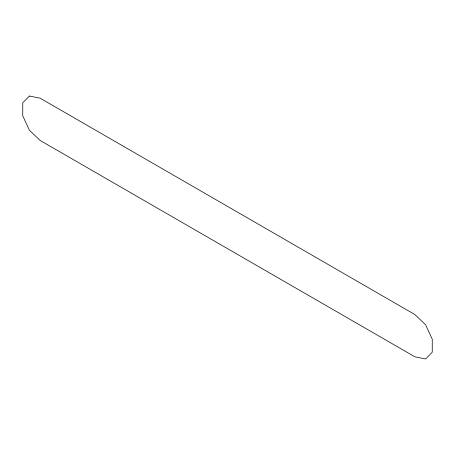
<?xml version="1.0" encoding="UTF-8"?>
<svg xmlns="http://www.w3.org/2000/svg" width="455" height="455" viewBox="0 0 455 455"><rect width="100%" height="100%" fill="white"/><g stroke="black" fill="none" stroke-linecap="round" stroke-linejoin="round"><path stroke-width="0.68" d="M29.399 96.033L22.75 102.762L22.75 115.82L29.399 130.221L40.154 140.464L414.846 356.794L425.601 358.967L432.25 352.238L432.25 339.18L425.601 324.779L414.846 314.536L40.154 98.206L29.399 96.033"/></g></svg>
